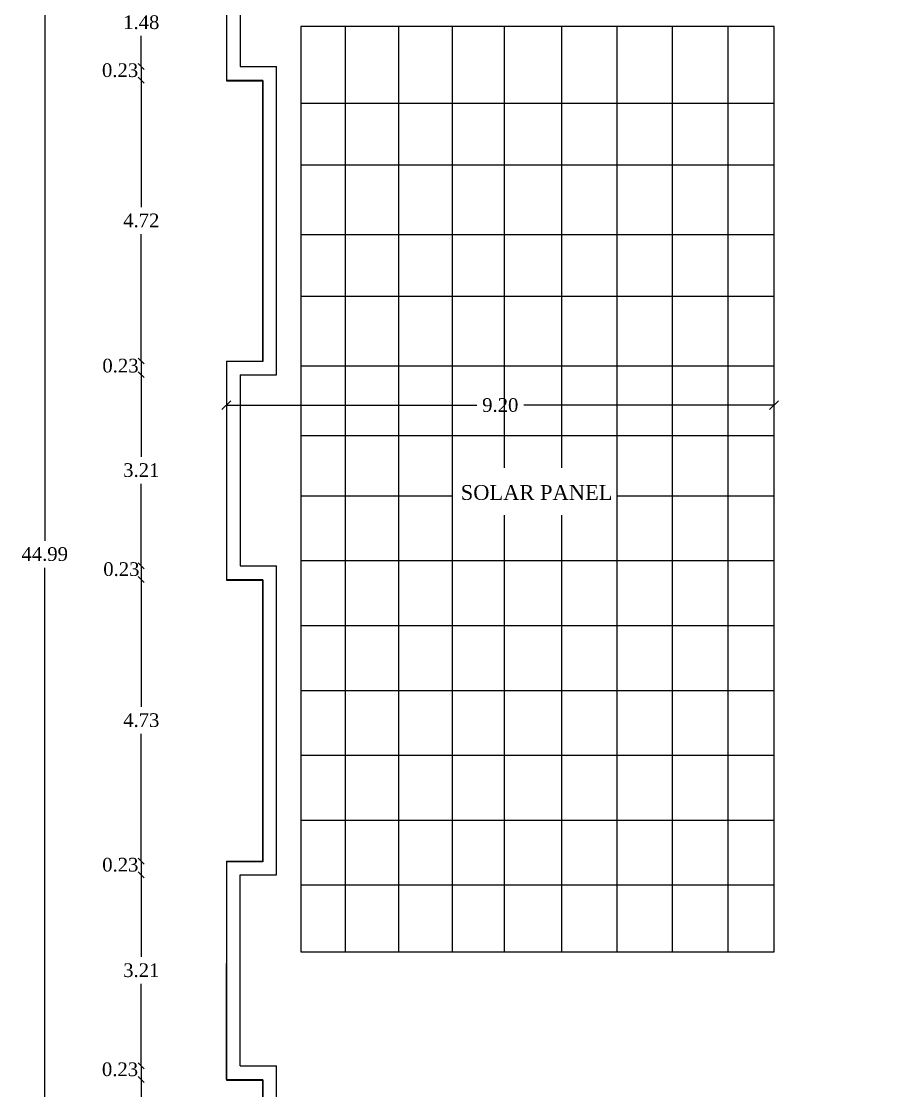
# Model space of a CAD drawing. Header units: metres. Extents: x -53 to 471, y -924 to -843.
# Drawn here: x 292.38 to 307.16, y -905.91 to -887.94 of the extents above; entities that cross this region are included whole.
import ezdxf

# ---------------------------------------------------------------- set-up
doc = ezdxf.new("R2010")
doc.units = ezdxf.units.M
doc.header["$MEASUREMENT"] = 0
doc.header["$PDMODE"] = 3
doc.layers.get('DEFPOINTS').update_dxf_attribs({"lineweight": 5})
for name, color, linetype in [('BLK_1_FLR_4_ROOF_AREA', 54, 'Continuous'), ('BLK_1_TERRACESERVICE_UTILITYDISTANCE', 1, 'Continuous'), ('SOLAR_PANEL', 3, 'Continuous')]:
    doc.layers.add(name, color=color, linetype=linetype)
doc.styles.add('Isa-', font='times.ttf')
doc.styles.add('STYLE2', font='times.ttf')
doc.dimstyles.new('Copy of ISO-25', dxfattribs={"dimscale": 0, "dimtxt": 0.23, "dimasz": 0.1, "dimexe": 1.25, "dimexo": 0.625, "dimgap": 0.11, "dimtad": 0, "dimtih": 1, "dimtoh": 1, "dimzin": 1, "dimdsep": 46, "dimtxsty": 'STYLE2', "dimblk": 'OBLIQUE', "dimcen": 0, "dimse1": 1, "dimse2": 1, "dimclrd": 1, "dimclrt": 3, "dimadec": 0, "dimazin": 2, "dimtfac": 1, "dimtix": 1, "dimtofl": 0, "dimtmove": 0, "dimatfit": 3, "dimfxl": 0, "dimtolj": 1, "dimarcsym": 0})
doc.dimstyles.new('ISO-25', dxfattribs={"dimscale": 0, "dimtxt": 0.23, "dimasz": 0.15, "dimexe": 1.25, "dimexo": 0.625, "dimgap": 0.11, "dimtad": 0, "dimtih": 1, "dimtoh": 1, "dimzin": 1, "dimdsep": 46, "dimtxsty": 'STYLE2', "dimblk": 'OBLIQUE', "dimcen": 0, "dimse1": 1, "dimse2": 1, "dimclrd": 1, "dimclrt": 3, "dimadec": 0, "dimazin": 2, "dimtfac": 1, "dimtix": 1, "dimtofl": 0, "dimtmove": 0, "dimatfit": 3, "dimfxl": 0, "dimtolj": 1, "dimarcsym": 0})

# ---------------------------------------------------------------- blocks, each defined once
blk = doc.blocks.new('_Oblique')
at = {"color": 0, "linetype": 'ByBlock', "lineweight": -2}
blk.add_line((-0.5, -0.5), (0.5, 0.5), dxfattribs=at)
blk = doc.blocks.new('*D413')
at = {"color": 1, "lineweight": -2}
for p, q in [((294.39, -887.218), (294.39, -887.731)), ((294.39, -888.698), (294.39, -888.186))]:
    blk.add_line(p, q, dxfattribs=at)
at = {"layer": 'DEFPOINTS', "color": 0}
for p in [(297.303, -887.218), (294.39, -888.698), (296.154, -888.698)]:
    blk.add_point(p, dxfattribs=at)
at = {"color": 1, "lineweight": -2, "xscale": 0.1, "yscale": 0.1, "zscale": 0.1}
for p, rotation in [((294.39, -887.218), 90), ((294.39, -888.698), 270)]:
    blk.add_blockref('_Oblique', p, dxfattribs=dict(at, rotation=rotation))
at = {"color": 3, "lineweight": 25, "insert": (294.39, -887.958), "char_height": 0.23, "attachment_point": 5, "style": 'STYLE2'}
blk.add_mtext('\\A1;1.48', dxfattribs=at)
blk = doc.blocks.new('*D414')
at = {"color": 1, "lineweight": -2}
blk.add_line((294.39, -888.698), (294.39, -888.928), dxfattribs=at)
at = {"layer": 'DEFPOINTS', "color": 0}
for p in [(296.154, -888.698), (294.39, -888.928), (296.194, -888.928)]:
    blk.add_point(p, dxfattribs=at)
at = {"color": 1, "lineweight": -2, "xscale": 0.1, "yscale": 0.1, "zscale": 0.1}
for p, rotation in [((294.39, -888.698), 90), ((294.39, -888.928), 270)]:
    blk.add_blockref('_Oblique', p, dxfattribs=dict(at, rotation=rotation))
at = {"color": 3, "lineweight": 25, "insert": (294.034, -888.764), "char_height": 0.23, "attachment_point": 5, "style": 'STYLE2'}
blk.add_mtext('\\A1;0.23', dxfattribs=at)
blk = doc.blocks.new('*D415')
at = {"color": 1, "lineweight": -2}
for p, q in [((294.39, -888.928), (294.39, -891.061)), ((294.39, -893.648), (294.39, -891.516))]:
    blk.add_line(p, q, dxfattribs=at)
at = {"layer": 'DEFPOINTS', "color": 0}
for p in [(296.194, -888.928), (294.39, -893.648), (295.821, -893.648)]:
    blk.add_point(p, dxfattribs=at)
at = {"color": 1, "lineweight": -2, "xscale": 0.1, "yscale": 0.1, "zscale": 0.1}
for p, rotation in [((294.39, -888.928), 90), ((294.39, -893.648), 270)]:
    blk.add_blockref('_Oblique', p, dxfattribs=dict(at, rotation=rotation))
at = {"color": 3, "lineweight": 25, "insert": (294.39, -891.288), "char_height": 0.23, "attachment_point": 5, "style": 'STYLE2'}
blk.add_mtext('\\A1;4.72', dxfattribs=at)
blk = doc.blocks.new('*D416')
at = {"color": 1, "lineweight": -2}
blk.add_line((294.39, -893.648), (294.39, -893.878), dxfattribs=at)
at = {"layer": 'DEFPOINTS', "color": 0}
for p in [(295.821, -893.648), (294.39, -893.878), (296.051, -893.878)]:
    blk.add_point(p, dxfattribs=at)
at = {"color": 1, "lineweight": -2, "xscale": 0.1, "yscale": 0.1, "zscale": 0.1}
for p, rotation in [((294.39, -893.648), 90), ((294.39, -893.878), 270)]:
    blk.add_blockref('_Oblique', p, dxfattribs=dict(at, rotation=rotation))
at = {"color": 3, "lineweight": 25, "insert": (294.041, -893.728), "char_height": 0.23, "attachment_point": 5, "style": 'STYLE2'}
blk.add_mtext('\\A1;0.23', dxfattribs=at)
blk = doc.blocks.new('*D417')
at = {"color": 1, "lineweight": -2}
for p, q in [((294.39, -893.878), (294.39, -895.256)), ((294.39, -897.088), (294.39, -895.711))]:
    blk.add_line(p, q, dxfattribs=at)
at = {"layer": 'DEFPOINTS', "color": 0}
for p in [(296.051, -893.878), (294.39, -897.088), (296.051, -897.088)]:
    blk.add_point(p, dxfattribs=at)
at = {"color": 1, "lineweight": -2, "xscale": 0.1, "yscale": 0.1, "zscale": 0.1}
for p, rotation in [((294.39, -893.878), 90), ((294.39, -897.088), 270)]:
    blk.add_blockref('_Oblique', p, dxfattribs=dict(at, rotation=rotation))
at = {"color": 3, "lineweight": 25, "insert": (294.39, -895.483), "char_height": 0.23, "attachment_point": 5, "style": 'STYLE2'}
blk.add_mtext('\\A1;3.21', dxfattribs=at)
blk = doc.blocks.new('*D418')
at = {"color": 1, "lineweight": -2}
blk.add_line((294.39, -897.088), (294.39, -897.318), dxfattribs=at)
at = {"layer": 'DEFPOINTS', "color": 0}
for p in [(296.051, -897.088), (294.39, -897.318), (295.821, -897.318)]:
    blk.add_point(p, dxfattribs=at)
at = {"color": 1, "lineweight": -2, "xscale": 0.1, "yscale": 0.1, "zscale": 0.1}
for p, rotation in [((294.39, -897.088), 90), ((294.39, -897.318), 270)]:
    blk.add_blockref('_Oblique', p, dxfattribs=dict(at, rotation=rotation))
at = {"color": 3, "lineweight": 25, "insert": (294.056, -897.147), "char_height": 0.23, "attachment_point": 5, "style": 'STYLE2'}
blk.add_mtext('\\A1;0.23', dxfattribs=at)
blk = doc.blocks.new('*D419')
at = {"color": 1, "lineweight": -2}
for p, q in [((294.39, -897.318), (294.39, -899.457)), ((294.39, -902.051), (294.39, -899.912))]:
    blk.add_line(p, q, dxfattribs=at)
at = {"layer": 'DEFPOINTS', "color": 0}
for p in [(295.821, -897.318), (294.39, -902.051), (295.821, -902.051)]:
    blk.add_point(p, dxfattribs=at)
at = {"color": 1, "lineweight": -2, "xscale": 0.1, "yscale": 0.1, "zscale": 0.1}
for p, rotation in [((294.39, -897.318), 90), ((294.39, -902.051), 270)]:
    blk.add_blockref('_Oblique', p, dxfattribs=dict(at, rotation=rotation))
at = {"color": 3, "lineweight": 25, "insert": (294.39, -899.684), "char_height": 0.23, "attachment_point": 5, "style": 'STYLE2'}
blk.add_mtext('\\A1;4.73', dxfattribs=at)
blk = doc.blocks.new('*D420')
at = {"color": 1, "lineweight": -2}
blk.add_line((294.39, -902.051), (294.39, -902.281), dxfattribs=at)
at = {"layer": 'DEFPOINTS', "color": 0}
for p in [(295.821, -902.051), (294.39, -902.281), (296.051, -902.281)]:
    blk.add_point(p, dxfattribs=at)
at = {"color": 1, "lineweight": -2, "xscale": 0.1, "yscale": 0.1, "zscale": 0.1}
for p, rotation in [((294.39, -902.051), 90), ((294.39, -902.281), 270)]:
    blk.add_blockref('_Oblique', p, dxfattribs=dict(at, rotation=rotation))
at = {"color": 3, "lineweight": 25, "insert": (294.038, -902.113), "char_height": 0.23, "attachment_point": 5, "style": 'STYLE2'}
blk.add_mtext('\\A1;0.23', dxfattribs=at)
blk = doc.blocks.new('*D421')
at = {"color": 1, "lineweight": -2}
for p, q in [((294.39, -902.281), (294.39, -903.658)), ((294.39, -905.491), (294.39, -904.113))]:
    blk.add_line(p, q, dxfattribs=at)
at = {"layer": 'DEFPOINTS', "color": 0}
for p in [(296.051, -902.281), (294.39, -905.491), (296.051, -905.491)]:
    blk.add_point(p, dxfattribs=at)
at = {"color": 1, "lineweight": -2, "xscale": 0.1, "yscale": 0.1, "zscale": 0.1}
for p, rotation in [((294.39, -902.281), 90), ((294.39, -905.491), 270)]:
    blk.add_blockref('_Oblique', p, dxfattribs=dict(at, rotation=rotation))
at = {"color": 3, "lineweight": 25, "insert": (294.39, -903.886), "char_height": 0.23, "attachment_point": 5, "style": 'STYLE2'}
blk.add_mtext('\\A1;3.21', dxfattribs=at)
blk = doc.blocks.new('*D422')
at = {"color": 1, "lineweight": -2}
blk.add_line((294.39, -905.491), (294.39, -905.721), dxfattribs=at)
at = {"layer": 'DEFPOINTS', "color": 0}
for p in [(296.051, -905.491), (294.39, -905.721), (295.821, -905.721)]:
    blk.add_point(p, dxfattribs=at)
at = {"color": 1, "lineweight": -2, "xscale": 0.1, "yscale": 0.1, "zscale": 0.1}
for p, rotation in [((294.39, -905.491), 90), ((294.39, -905.721), 270)]:
    blk.add_blockref('_Oblique', p, dxfattribs=dict(at, rotation=rotation))
at = {"color": 3, "lineweight": 25, "insert": (294.033, -905.551), "char_height": 0.23, "attachment_point": 5, "style": 'STYLE2'}
blk.add_mtext('\\A1;0.23', dxfattribs=at)
blk = doc.blocks.new('*D423')
at = {"color": 1, "lineweight": -2}
for p, q in [((294.39, -905.721), (294.39, -908.693)), ((294.39, -912.121), (294.39, -909.148))]:
    blk.add_line(p, q, dxfattribs=at)
at = {"layer": 'DEFPOINTS', "color": 0}
for p in [(295.821, -905.721), (294.39, -912.121), (295.821, -912.121)]:
    blk.add_point(p, dxfattribs=at)
at = {"color": 1, "lineweight": -2, "xscale": 0.1, "yscale": 0.1, "zscale": 0.1}
for p, rotation in [((294.39, -905.721), 90), ((294.39, -912.121), 270)]:
    blk.add_blockref('_Oblique', p, dxfattribs=dict(at, rotation=rotation))
at = {"color": 3, "lineweight": 25, "insert": (294.39, -908.921), "char_height": 0.23, "attachment_point": 5, "style": 'STYLE2'}
blk.add_mtext('\\A1;6.40', dxfattribs=at)
blk = doc.blocks.new('*D766')
at = {"color": 1, "lineweight": -2, "ltscale": 3}
for p, q in [((292.768, -874.398), (292.768, -896.667)), ((292.768, -919.391), (292.768, -897.122))]:
    blk.add_line(p, q, dxfattribs=at)
at = {"layer": 'DEFPOINTS', "color": 0, "ltscale": 3}
for p in [(301.841, -874.398), (292.768, -919.391), (314.271, -919.391)]:
    blk.add_point(p, dxfattribs=at)
at = {"color": 1, "lineweight": -2, "ltscale": 3, "xscale": 0.1, "yscale": 0.1, "zscale": 0.1}
for p, rotation in [((292.768, -874.398), 90), ((292.768, -919.391), 270)]:
    blk.add_blockref('_Oblique', p, dxfattribs=dict(at, rotation=rotation))
at = {"color": 3, "ltscale": 3, "insert": (292.768, -896.894), "char_height": 0.23, "attachment_point": 5, "style": 'STYLE2'}
blk.add_mtext('\\A1;44.99', dxfattribs=at)
blk = doc.blocks.new('*D839')
at = {"layer": 'BLK_1_TERRACESERVICE_UTILITYDISTANCE', "color": 3, "lineweight": -2}
for p, q in [((295.821, -894.39), (300.025, -894.39)), ((305.019, -894.39), (300.814, -894.39))]:
    blk.add_line(p, q, dxfattribs=at)
at = {"layer": 'DEFPOINTS', "color": 0}
for p in [(295.821, -894.41), (305.019, -894.39), (305.019, -894.41)]:
    blk.add_point(p, dxfattribs=at)
at = {"layer": 'BLK_1_TERRACESERVICE_UTILITYDISTANCE', "color": 3, "lineweight": -2, "xscale": 0.15, "yscale": 0.15, "zscale": 0.15, "rotation": 180}
blk.add_blockref('_Oblique', (295.821, -894.39), dxfattribs=at)
at = {"layer": 'BLK_1_TERRACESERVICE_UTILITYDISTANCE', "color": 3, "lineweight": -2, "xscale": 0.15, "yscale": 0.15, "zscale": 0.15}
blk.add_blockref('_Oblique', (305.019, -894.39), dxfattribs=at)
at = {"layer": 'BLK_1_TERRACESERVICE_UTILITYDISTANCE', "color": 3, "insert": (300.42, -894.39), "char_height": 0.23, "attachment_point": 5, "style": 'STYLE2'}
blk.add_mtext('\\A1;9.20', dxfattribs=at)

msp = doc.modelspace()

# ---------------------------------------------------------------- linework, layer by layer
at = {"lineweight": -3}
for p, q in [((295.82057, -886.98821), (295.82057, -888.92821)), ((296.05057, -887.21821), (296.05057, -888.69821)), ((296.05057, -888.69821), (296.66057, -888.69821)), ((296.66057, -893.87821), (296.66057, -888.69821)), ((295.82057, -888.92821), (296.43057, -888.92821)), ((296.43057, -893.64821), (296.43057, -888.92821)), ((295.82057, -893.64821), (295.82057, -895.59821)), ((295.82057, -893.64821), (296.43057, -893.64821)), ((296.05057, -893.87821), (296.05057, -897.08821)), ((296.05057, -893.87821), (296.66057, -893.87821)), ((295.82057, -895.36821), (295.82057, -897.31821)), ((296.05057, -897.08821), (296.66057, -897.08821)), ((296.66057, -902.28055), (296.66057, -897.08821)), ((295.82057, -897.31821), (296.43057, -897.31821)), ((296.43057, -902.05055), (296.43057, -897.31821)), ((295.82057, -902.05055), (295.82057, -904.00055)), ((295.82057, -902.05055), (296.43057, -902.05055)), ((296.05057, -905.49055), (296.05057, -902.28055)), ((296.05057, -902.28055), (296.66057, -902.28055)), ((295.82057, -905.72055), (295.82057, -903.77055)), ((296.05057, -905.49055), (296.66057, -905.49055)), ((296.66057, -912.35055), (296.66057, -905.49055)), ((295.82057, -905.72055), (296.43057, -905.72055)), ((296.43057, -912.12055), (296.43057, -905.72055))]:
    msp.add_line(p, q, dxfattribs=at)
at = {"color": 4, "lineweight": -3}
for p, q in [((297.81303, -888.02986), (297.81303, -903.57427)), ((298.71147, -888.02986), (298.71147, -903.57427)), ((299.60991, -888.02986), (299.60991, -892.56716)), ((300.48816, -888.02986), (300.48816, -892.56716)), ((301.44624, -888.02986), (301.44624, -892.56716)), ((302.37771, -888.02986), (302.37771, -892.56716)), ((303.30919, -888.02986), (303.30919, -903.57427)), ((304.24066, -888.02986), (304.24066, -903.57427)), ((305.01857, -889.32352), (297.07099, -889.32352)), ((305.01857, -890.36042), (297.07099, -890.36042)), ((305.01857, -891.53026), (297.07099, -891.53026)), ((305.01857, -892.56716), (297.07099, -892.56716)), ((299.60991, -892.56716), (299.60991, -903.57427)), ((300.48816, -892.56716), (300.48816, -895.44055)), ((301.44624, -892.56716), (301.44624, -895.44055)), ((302.37771, -892.56716), (302.37771, -903.57427)), ((305.01857, -893.737), (297.07099, -893.737)), ((305.01857, -894.90684), (297.07099, -894.90684)), ((299.60991, -895.91715), (297.07099, -895.91715)), ((305.01857, -895.91715), (302.37771, -895.91715)), ((300.48816, -896.23971), (300.48816, -903.57427)), ((301.44624, -896.23971), (301.44624, -903.57427)), ((305.01857, -897.00723), (297.07099, -897.00723)), ((305.01857, -898.0973), (297.07099, -898.0973)), ((305.01857, -899.18738), (297.07099, -899.18738)), ((305.01857, -900.27746), (297.07099, -900.27746)), ((305.01857, -901.36753), (297.07099, -901.36753)), ((305.01857, -902.45761), (297.07099, -902.45761))]:
    msp.add_line(p, q, dxfattribs=at)
at = {"layer": 'BLK_1_FLR_4_ROOF_AREA'}
msp.add_lwpolyline([(295.82057, -886.98821), (295.82057, -888.93821), (296.43057, -888.93821), (296.43057, -893.65821), (295.82057, -893.65821), (295.82057, -897.32821), (296.43057, -897.32821), (296.43057, -902.06055), (295.82057, -902.06055), (295.82057, -905.73055), (296.43057, -905.73055), (296.43057, -912.12055)], dxfattribs=at)
at = {"layer": 'SOLAR_PANEL', "color": 3}
msp.add_lwpolyline([(305.01857, -888.02986), (297.07099, -888.02986), (297.07099, -903.57427), (305.01857, -903.57427)], close=True, dxfattribs=at)

# ---------------------------------------------------------------- texts
at = {"color": 6, "lineweight": -3, "style": 'Isa-'}
msp.add_text('SOLAR PANEL', height=0.25, dxfattribs=at).set_placement((299.7558, -895.98224))

# ---------------------------------------------------------------- dimensions: what is measured, and where the dimension line sits
at = {"color": 4, "ltscale": 3}
dim = msp.add_linear_dim(base=(292.76835, -919.39055), p1=(301.84057, -874.39836), p2=(314.27057, -919.39055), angle=90, dimstyle='Copy of ISO-25', override={"dimscale": 1}, dxfattribs=at)
dim.commit()
dim.dimension.update_dxf_attribs({"geometry": '*D766', "text_midpoint": (292.76835, -896.89446)})
at = {"lineweight": 25}
for base, p1, p2, picture, middle in [((294.3902, -888.69821), (297.30273, -887.21821), (296.15361, -888.69821), '*D413', (294.3902, -887.95821)), ((294.3902, -893.64821), (296.19366, -888.92821), (295.82057, -893.64821), '*D415', (294.3902, -891.28821)), ((294.3902, -897.08821), (296.05057, -893.87821), (296.05057, -897.08821), '*D417', (294.3902, -895.48321)), ((294.3902, -902.05055), (295.82057, -897.31821), (295.82057, -902.05055), '*D419', (294.3902, -899.68438)), ((294.3902, -905.49055), (296.05057, -902.28055), (296.05057, -905.49055), '*D421', (294.3902, -903.88555)), ((294.3902, -912.12055), (295.82057, -905.72055), (295.82057, -912.12055), '*D423', (294.3902, -908.92055))]:
    dim = msp.add_linear_dim(base=base, p1=p1, p2=p2, angle=90, dimstyle='Copy of ISO-25', override={"dimscale": 1, "dimtmove": 1}, dxfattribs=at)
    dim.commit()
    dim.dimension.update_dxf_attribs({"geometry": picture, "text_midpoint": middle})
for base, p1, p2, picture, middle in [((294.3902, -888.92821), (296.15361, -888.69821), (296.19366, -888.92821), '*D414', (294.03449, -888.76428)), ((294.3902, -893.87821), (295.82057, -893.64821), (296.05057, -893.87821), '*D416', (294.04122, -893.72802)), ((294.3902, -897.31821), (296.05057, -897.08821), (295.82057, -897.31821), '*D418', (294.05617, -897.14686)), ((294.3902, -902.28055), (295.82057, -902.05055), (296.05057, -902.28055), '*D420', (294.03798, -902.11323)), ((294.3902, -905.72055), (296.05057, -905.49055), (295.82057, -905.72055), '*D422', (294.03327, -905.55062))]:
    dim = msp.add_linear_dim(base=base, p1=p1, p2=p2, angle=90, dimstyle='Copy of ISO-25', override={"dimscale": 1, "dimtmove": 2}, dxfattribs=at)
    dim.commit()
    dim.dimension.update_dxf_attribs({"geometry": picture, "text_midpoint": middle, "dimtype": 160})
at = {"layer": 'BLK_1_TERRACESERVICE_UTILITYDISTANCE', "color": 2}
dim = msp.add_linear_dim(base=(305.01857, -894.38976), p1=(295.82057, -894.40969), p2=(305.01857, -894.40969), dimstyle='ISO-25', override={"dimscale": 1, "dimclrd": 3, "dimfxl": 3, "dimfxlon": 1, "dimarcsym": 1}, dxfattribs=at)
dim.commit()
dim.dimension.update_dxf_attribs({"geometry": '*D839', "text_midpoint": (300.41957, -894.38976)})

doc.saveas('drawing.dxf')
